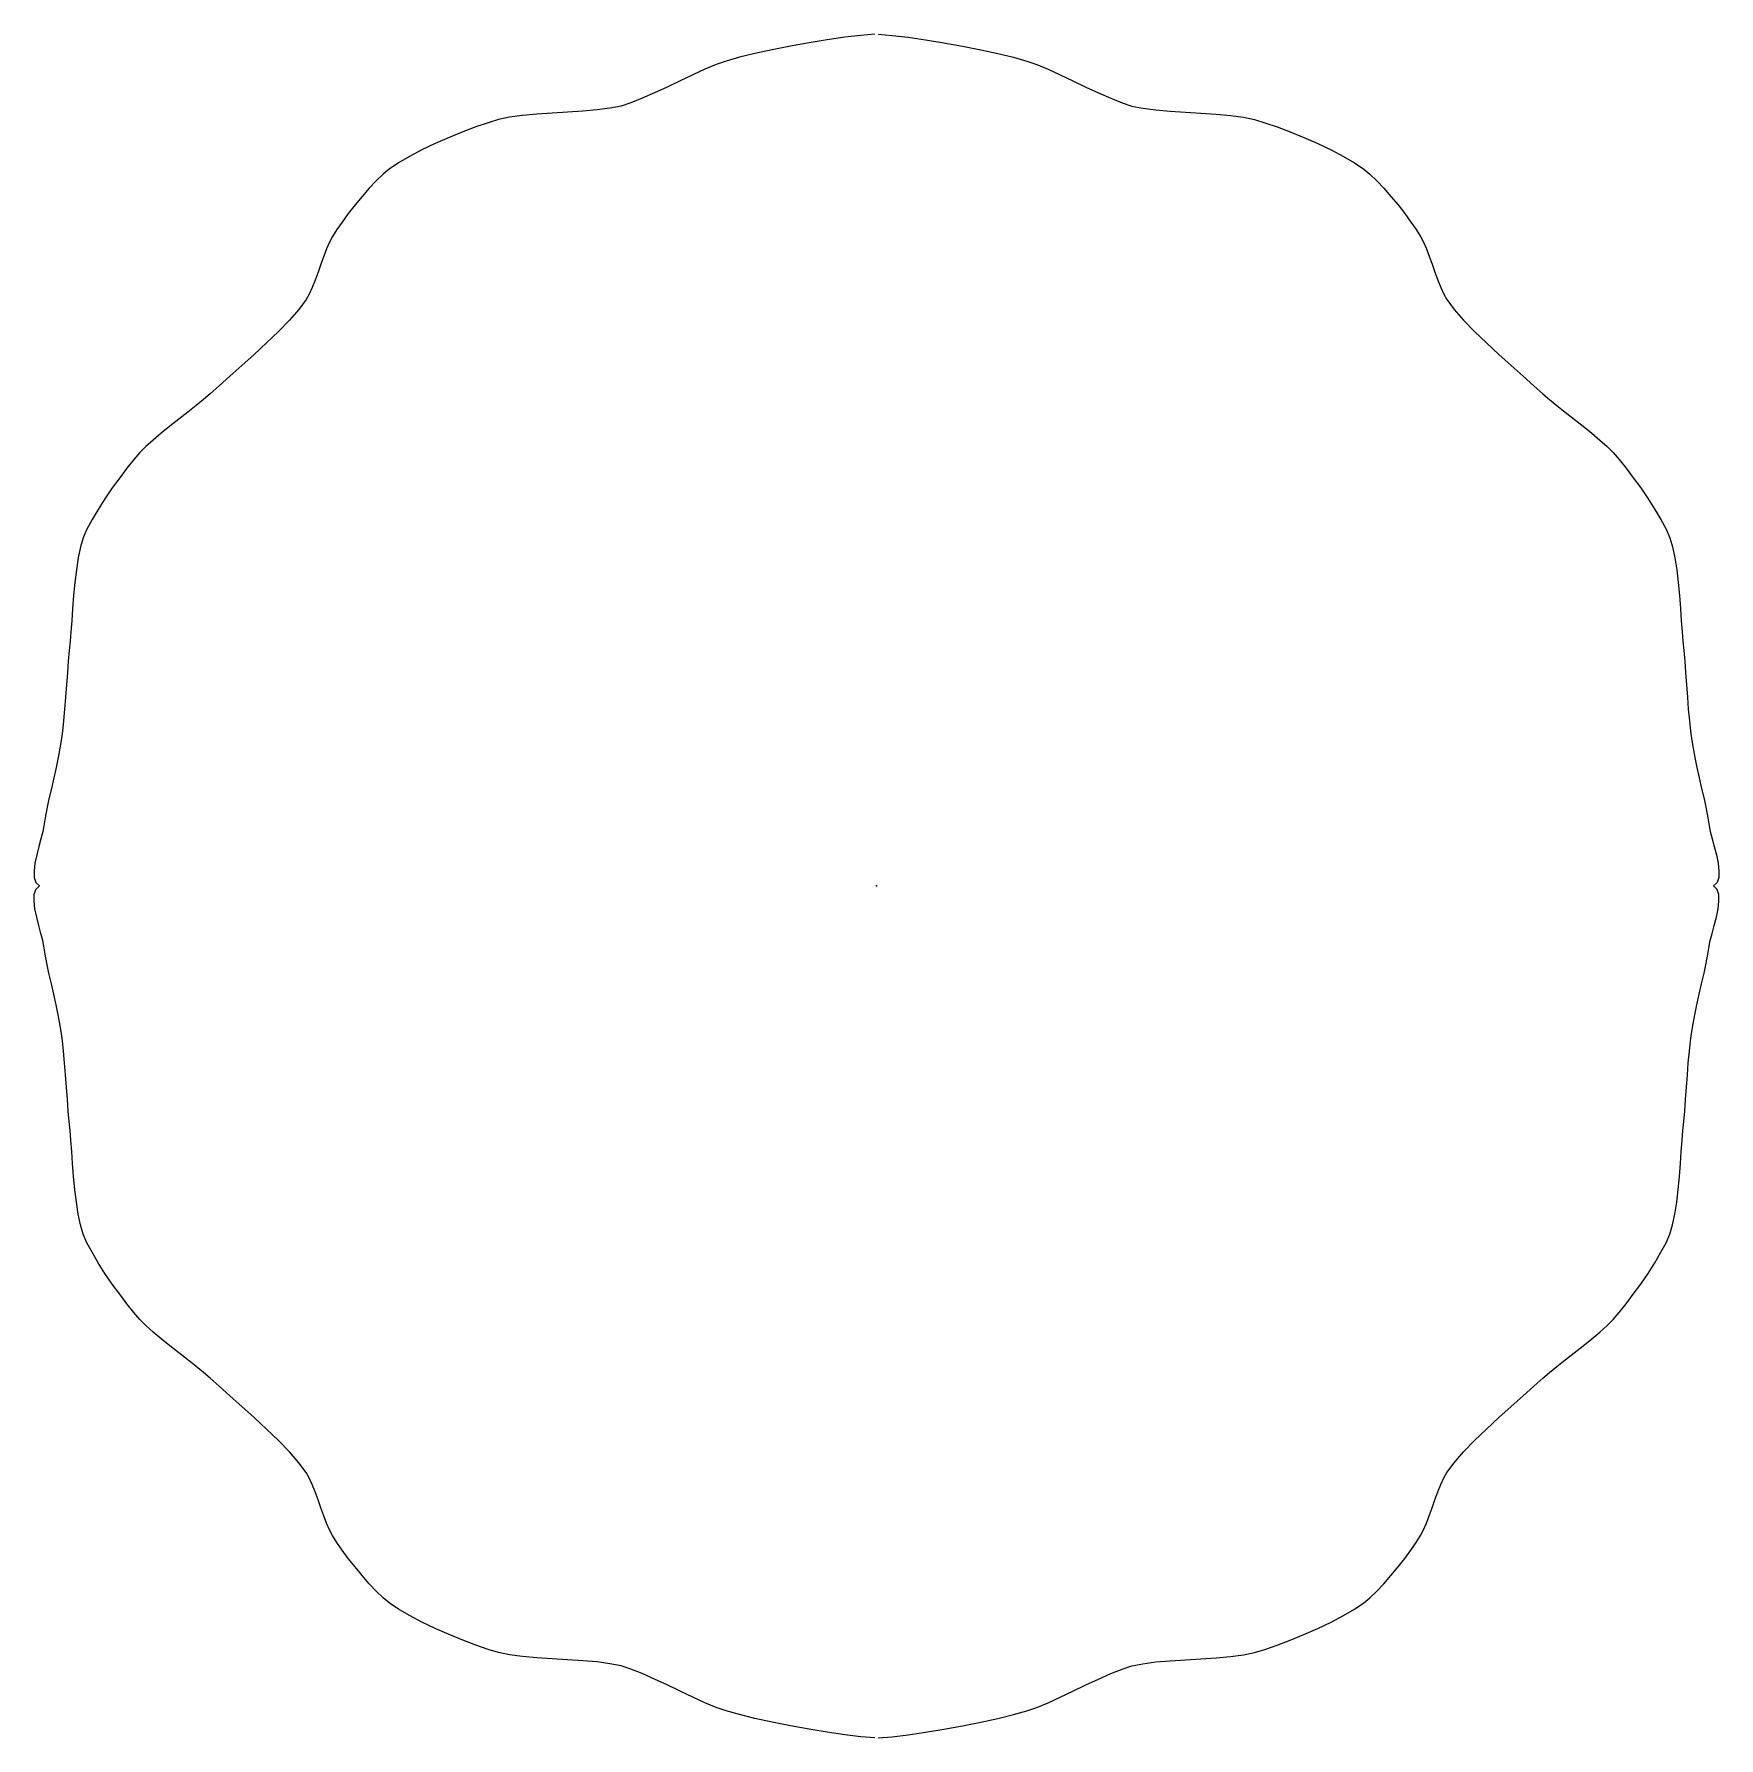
# Model space of a CAD drawing. Extents: x 340189 to 341187, y 67437 to 68447.
import ezdxf

# ---------------------------------------------------------------- set-up
doc = ezdxf.new("R2010")
doc.units = 0
doc.header["$MEASUREMENT"] = 0
doc.layers.get('0').update_dxf_attribs({"linetype": 'CONTINUOUS'})
doc.layers.add('ORIGIN', color=7, linetype='CONTINUOUS')

msp = doc.modelspace()

# ---------------------------------------------------------------- linework, layer by layer
at = {"color": 7, "linetype": 'CONTINUOUS'}
for p, q in [((340658.7, 68443.3), (340647.9, 68441.5)), ((340669.1, 68444.8), (340658.7, 68443.3)), ((340678.5, 68445.9), (340669.1, 68444.8)), ((340686.8, 68446.7), (340678.5, 68445.9)), ((340688.9, 68446.7), (340697.1, 68445.9)), ((340697.1, 68445.9), (340706.6, 68444.8)), ((340706.6, 68444.8), (340716.9, 68443.3)), ((340716.9, 68443.3), (340727.8, 68441.5)), ((340606.6, 68432.9), (340598.7, 68430.7)), ((340615.8, 68435.1), (340606.6, 68432.9)), ((340626.1, 68437.4), (340615.8, 68435.1)), ((340636.9, 68439.5), (340626.1, 68437.4)), ((340647.9, 68441.5), (340636.9, 68439.5)), ((340727.8, 68441.5), (340738.8, 68439.5)), ((340738.8, 68439.5), (340749.6, 68437.4)), ((340749.6, 68437.4), (340759.8, 68435.1)), ((340759.8, 68435.1), (340769.1, 68432.9)), ((340769.1, 68432.9), (340777, 68430.7)), ((340586.2, 68425.8), (340579, 68422.6)), ((340592.8, 68428.6), (340586.2, 68425.8)), ((340598.7, 68430.7), (340592.8, 68428.6)), ((340777, 68430.7), (340782.9, 68428.6)), ((340782.9, 68428.6), (340789.5, 68425.8)), ((340789.5, 68425.8), (340796.7, 68422.6)), ((340563.8, 68415.3), (340556.3, 68411.8)), ((340571.5, 68419), (340563.8, 68415.3)), ((340579, 68422.6), (340571.5, 68419)), ((340796.7, 68422.6), (340804.2, 68419)), ((340804.2, 68419), (340811.9, 68415.3)), ((340811.9, 68415.3), (340819.4, 68411.8)), ((340529.9, 68402.7), (340522.3, 68401.7)), ((340536.5, 68404), (340529.9, 68402.7)), ((340542.4, 68405.9), (340536.5, 68404)), ((340549.1, 68408.6), (340542.4, 68405.9)), ((340556.3, 68411.8), (340549.1, 68408.6)), ((340819.4, 68411.8), (340826.6, 68408.6)), ((340826.6, 68408.6), (340833.3, 68405.9)), ((340833.3, 68405.9), (340839.2, 68404)), ((340839.2, 68404), (340845.7, 68402.7)), ((340845.7, 68402.7), (340853.4, 68401.7)), ((340457.7, 68394.1), (340450.5, 68391.7)), ((340464, 68396), (340457.7, 68394.1)), ((340470.5, 68397.4), (340464, 68396)), ((340478.2, 68398.4), (340470.5, 68397.4)), ((340486.7, 68399.2), (340478.2, 68398.4)), ((340495.6, 68399.8), (340486.7, 68399.2)), ((340504.8, 68400.4), (340495.6, 68399.8)), ((340513.8, 68401), (340504.8, 68400.4)), ((340522.3, 68401.7), (340513.8, 68401)), ((340853.4, 68401.7), (340861.9, 68401)), ((340861.9, 68401), (340870.9, 68400.4)), ((340870.9, 68400.4), (340880, 68399.8)), ((340880, 68399.8), (340889, 68399.2)), ((340889, 68399.2), (340897.5, 68398.4)), ((340897.5, 68398.4), (340905.2, 68397.4)), ((340905.2, 68397.4), (340911.7, 68396)), ((340911.7, 68396), (340918, 68394.1)), ((340918, 68394.1), (340925.2, 68391.7)), ((340434.6, 68385.4), (340426.4, 68381.8)), ((340442.7, 68388.7), (340434.6, 68385.4)), ((340450.5, 68391.7), (340442.7, 68388.7)), ((340925.2, 68391.7), (340933, 68388.7)), ((340933, 68388.7), (340941.1, 68385.4)), ((340941.1, 68385.4), (340949.3, 68381.8)), ((340411.1, 68374.2), (340404.6, 68370.4)), ((340418.5, 68378), (340411.1, 68374.2)), ((340426.4, 68381.8), (340418.5, 68378)), ((340949.3, 68381.8), (340957.2, 68378)), ((340957.2, 68378), (340964.6, 68374.2)), ((340964.6, 68374.2), (340971.1, 68370.4)), ((340395.5, 68363.6), (340391.5, 68359.8)), ((340399.2, 68366.7), (340395.5, 68363.6)), ((340404.6, 68370.4), (340399.2, 68366.7)), ((340971.1, 68370.4), (340976.5, 68366.7)), ((340976.5, 68366.7), (340980.2, 68363.6)), ((340980.2, 68363.6), (340984.2, 68359.8)), ((340387.3, 68355.3), (340383.1, 68350.4)), ((340391.5, 68359.8), (340387.3, 68355.3)), ((340984.2, 68359.8), (340988.4, 68355.3)), ((340988.4, 68355.3), (340992.6, 68350.4)), ((340378.9, 68345.4), (340374.9, 68340.3)), ((340383.1, 68350.4), (340378.9, 68345.4)), ((340992.6, 68350.4), (340996.8, 68345.4)), ((340996.8, 68345.4), (341000.8, 68340.3)), ((340371.3, 68335.3), (340368.1, 68330.8)), ((340374.9, 68340.3), (340371.3, 68335.3)), ((341000.8, 68340.3), (341004.4, 68335.3)), ((341004.4, 68335.3), (341007.6, 68330.8)), ((340363.8, 68323.4), (340362.1, 68319.5)), ((340365.5, 68326.7), (340363.8, 68323.4)), ((340368.1, 68330.8), (340365.5, 68326.7)), ((341007.6, 68330.8), (341010.2, 68326.7)), ((341010.2, 68326.7), (341011.9, 68323.4)), ((341011.9, 68323.4), (341013.6, 68319.5)), ((340360.4, 68315.1), (340358.7, 68310.3)), ((340362.1, 68319.5), (340360.4, 68315.1)), ((341013.6, 68319.5), (341015.3, 68315.1)), ((341015.3, 68315.1), (341017, 68310.3)), ((340357, 68305.6), (340355.3, 68300.9)), ((340358.7, 68310.3), (340357, 68305.6)), ((341017, 68310.3), (341018.6, 68305.6)), ((341018.6, 68305.6), (341020.3, 68300.9)), ((340351.8, 68292.6), (340350, 68289.4)), ((340353.6, 68296.5), (340351.8, 68292.6)), ((340355.3, 68300.9), (340353.6, 68296.5)), ((341020.3, 68300.9), (341022.1, 68296.5)), ((341022.1, 68296.5), (341023.9, 68292.6)), ((341023.9, 68292.6), (341025.7, 68289.4)), ((340345.6, 68283.5), (340340, 68277.2)), ((340350, 68289.4), (340345.6, 68283.5)), ((341025.7, 68289.4), (341030.1, 68283.5)), ((341030.1, 68283.5), (341035.7, 68277.2)), ((340340, 68277.2), (340333.5, 68270.5)), ((341035.7, 68277.2), (341042.2, 68270.5)), ((340326.5, 68263.6), (340319.1, 68256.8)), ((340333.5, 68270.5), (340326.5, 68263.6)), ((341042.2, 68270.5), (341049.2, 68263.6)), ((341049.2, 68263.6), (341056.5, 68256.8)), ((340319.1, 68256.8), (340311.8, 68250.2)), ((341056.5, 68256.8), (341063.9, 68250.2)), ((340304.8, 68244), (340298.4, 68238.3)), ((340311.8, 68250.2), (340304.8, 68244)), ((341063.9, 68250.2), (341070.9, 68244)), ((341070.9, 68244), (341077.2, 68238.3)), ((340293, 68233.4), (340289.2, 68230.2)), ((340298.4, 68238.3), (340293, 68233.4)), ((341077.2, 68238.3), (341082.7, 68233.4)), ((341082.7, 68233.4), (341086.5, 68230.2)), ((340279.8, 68222.6), (340274.5, 68218.5)), ((340284.7, 68226.5), (340279.8, 68222.6)), ((340289.2, 68230.2), (340284.7, 68226.5)), ((341086.5, 68230.2), (341090.9, 68226.5)), ((341090.9, 68226.5), (341095.9, 68222.6)), ((341095.9, 68222.6), (341101.1, 68218.5)), ((340269.2, 68214.3), (340264.1, 68210.2)), ((340274.5, 68218.5), (340269.2, 68214.3)), ((341101.1, 68218.5), (341106.5, 68214.3)), ((341106.5, 68214.3), (341111.6, 68210.2)), ((340255, 68202.3), (340251.5, 68198.7)), ((340259.3, 68206.1), (340255, 68202.3)), ((340264.1, 68210.2), (340259.3, 68206.1)), ((341111.6, 68210.2), (341116.4, 68206.1)), ((341116.4, 68206.1), (341120.7, 68202.3)), ((341120.7, 68202.3), (341124.2, 68198.7)), ((340247.9, 68194.5), (340243.8, 68189.4)), ((340251.5, 68198.7), (340247.9, 68194.5)), ((341124.2, 68198.7), (341127.8, 68194.5)), ((341127.8, 68194.5), (341131.9, 68189.4)), ((340239.5, 68183.7), (340235.1, 68177.7)), ((340243.8, 68189.4), (340239.5, 68183.7)), ((341131.9, 68189.4), (341136.2, 68183.7)), ((341136.2, 68183.7), (341140.6, 68177.7)), ((340230.7, 68171.3), (340226.7, 68165)), ((340235.1, 68177.7), (340230.7, 68171.3)), ((341140.6, 68177.7), (341145, 68171.3)), ((341145, 68171.3), (341149, 68165)), ((340226.7, 68165), (340223.1, 68158.9)), ((341149, 68165), (341152.6, 68158.9)), ((340220.1, 68153.2), (340217.8, 68148.1)), ((340223.1, 68158.9), (340220.1, 68153.2)), ((341152.6, 68158.9), (341155.6, 68153.2)), ((341155.6, 68153.2), (341157.8, 68148.1)), ((340216.2, 68142.7), (340214.9, 68136.3)), ((340217.8, 68148.1), (340216.2, 68142.7)), ((341157.8, 68148.1), (341159.5, 68142.7)), ((341159.5, 68142.7), (341160.8, 68136.3)), ((340214.9, 68136.3), (340213.8, 68129.2)), ((341160.8, 68136.3), (341161.9, 68129.2)), ((340212.9, 68121.6), (340212.2, 68113.9)), ((340213.8, 68129.2), (340212.9, 68121.6)), ((341161.9, 68129.2), (341162.8, 68121.6)), ((341162.8, 68121.6), (341163.5, 68113.9)), ((340212.2, 68113.9), (340211.6, 68106.3)), ((341163.5, 68113.9), (341164.1, 68106.3)), ((340211.6, 68106.3), (340211.1, 68099)), ((341164.1, 68106.3), (341164.6, 68099)), ((340210.6, 68092.4), (340210.1, 68086.8)), ((340211.1, 68099), (340210.6, 68092.4)), ((341164.6, 68099), (341165.1, 68092.4)), ((341165.1, 68092.4), (341165.6, 68086.8)), ((340209.5, 68081.4), (340209, 68075.1)), ((340210.1, 68086.8), (340209.5, 68081.4)), ((341165.6, 68086.8), (341166.1, 68081.4)), ((341166.1, 68081.4), (341166.7, 68075.1)), ((340209, 68075.1), (340208.5, 68068.3)), ((341166.7, 68075.1), (341167.2, 68068.3)), ((340208, 68061.1), (340207.4, 68053.7)), ((340208.5, 68068.3), (340208, 68061.1)), ((341167.2, 68068.3), (341167.7, 68061.1)), ((341167.7, 68061.1), (341168.3, 68053.7)), ((340207.4, 68053.7), (340206.8, 68046.5)), ((341168.3, 68053.7), (341168.8, 68046.5)), ((340206.2, 68039.7), (340205.6, 68033.5)), ((340206.8, 68046.5), (340206.2, 68039.7)), ((341168.8, 68046.5), (341169.5, 68039.7)), ((341169.5, 68039.7), (341170.1, 68033.5)), ((340205.6, 68033.5), (340204.9, 68028.1)), ((341170.1, 68033.5), (341170.8, 68028.1)), ((340204.1, 68023.4), (340203, 68018)), ((340204.9, 68028.1), (340204.1, 68023.4)), ((341170.8, 68028.1), (341171.6, 68023.4)), ((341171.6, 68023.4), (341172.6, 68018)), ((340201.8, 68012.1), (340200.4, 68005.9)), ((340203, 68018), (340201.8, 68012.1)), ((341172.6, 68018), (341173.9, 68012.1)), ((341173.9, 68012.1), (341175.3, 68005.9)), ((340199, 67999.6), (340197.6, 67993.4)), ((340200.4, 68005.9), (340199, 67999.6)), ((341175.3, 68005.9), (341176.7, 67999.6)), ((341176.7, 67999.6), (341178.1, 67993.4)), ((340197.6, 67993.4), (340196.3, 67987.5)), ((341178.1, 67993.4), (341179.4, 67987.5)), ((340195.3, 67982.1), (340194.5, 67977.5)), ((340196.3, 67987.5), (340195.3, 67982.1)), ((341179.4, 67987.5), (341180.4, 67982.1)), ((341180.4, 67982.1), (341181.2, 67977.5)), ((340192.8, 67969.8), (340191.5, 67965.1)), ((340193.9, 67974), (340192.8, 67969.8)), ((340194.5, 67977.5), (340193.9, 67974)), ((341181.2, 67977.5), (341181.8, 67974)), ((341181.8, 67974), (341182.9, 67969.8)), ((341182.9, 67969.8), (341184.2, 67965.1)), ((340190.3, 67960.2), (340189.3, 67955.4)), ((340191.5, 67965.1), (340190.3, 67960.2)), ((341184.2, 67965.1), (341185.4, 67960.2)), ((341185.4, 67960.2), (341186.4, 67955.4)), ((340189.3, 67955.4), (340188.8, 67950.8)), ((340188.8, 67950.8), (340188.9, 67946.8)), ((341186.4, 67955.4), (341186.9, 67950.8)), ((341186.9, 67950.8), (341186.8, 67946.8)), ((340188.9, 67946.8), (340189.9, 67943.8)), ((340188.9, 67936.7), (340189.9, 67939.8)), ((340189.9, 67943.8), (340191.9, 67941.8)), ((340189.9, 67939.8), (340191.9, 67941.8)), ((341185.8, 67943.8), (341183.8, 67941.8)), ((341185.8, 67939.8), (341183.8, 67941.8)), ((341186.8, 67946.8), (341185.8, 67943.8)), ((341186.8, 67936.7), (341185.8, 67939.8)), ((340188.8, 67932.8), (340188.9, 67936.7)), ((340189.3, 67928.2), (340188.8, 67932.8)), ((340190.3, 67923.3), (340189.3, 67928.2)), ((341185.4, 67923.3), (341186.4, 67928.2)), ((341186.4, 67928.2), (341186.9, 67932.8)), ((341186.9, 67932.8), (341186.8, 67936.7)), ((340191.5, 67918.4), (340190.3, 67923.3)), ((340192.8, 67913.7), (340191.5, 67918.4)), ((341182.9, 67913.7), (341184.2, 67918.4)), ((341184.2, 67918.4), (341185.4, 67923.3)), ((340193.9, 67909.5), (340192.8, 67913.7)), ((340194.5, 67906.1), (340193.9, 67909.5)), ((341181.2, 67906.1), (341181.8, 67909.5)), ((341181.8, 67909.5), (341182.9, 67913.7)), ((340195.3, 67901.4), (340194.5, 67906.1)), ((340196.3, 67896), (340195.3, 67901.4)), ((341179.4, 67896), (341180.4, 67901.4)), ((341180.4, 67901.4), (341181.2, 67906.1)), ((340197.6, 67890.1), (340196.3, 67896)), ((340199, 67883.9), (340197.6, 67890.1)), ((341176.7, 67883.9), (341178.1, 67890.1)), ((341178.1, 67890.1), (341179.4, 67896)), ((340200.4, 67877.6), (340199, 67883.9)), ((340201.8, 67871.4), (340200.4, 67877.6)), ((341173.9, 67871.4), (341175.3, 67877.6)), ((341175.3, 67877.6), (341176.7, 67883.9)), ((340203, 67865.5), (340201.8, 67871.4)), ((341172.6, 67865.5), (341173.9, 67871.4)), ((340204.1, 67860.1), (340203, 67865.5)), ((340204.9, 67855.5), (340204.1, 67860.1)), ((341170.8, 67855.5), (341171.6, 67860.1)), ((341171.6, 67860.1), (341172.6, 67865.5)), ((340205.6, 67850.1), (340204.9, 67855.5)), ((340206.2, 67843.9), (340205.6, 67850.1)), ((341169.5, 67843.9), (341170.1, 67850.1)), ((341170.1, 67850.1), (341170.8, 67855.5)), ((340206.8, 67837), (340206.2, 67843.9)), ((341168.8, 67837), (341169.5, 67843.9)), ((340207.4, 67829.8), (340206.8, 67837)), ((340208, 67822.5), (340207.4, 67829.8)), ((341167.7, 67822.5), (341168.3, 67829.8)), ((341168.3, 67829.8), (341168.8, 67837)), ((340208.5, 67815.3), (340208, 67822.5)), ((341167.2, 67815.3), (341167.7, 67822.5)), ((340209, 67808.4), (340208.5, 67815.3)), ((340209.5, 67802.2), (340209, 67808.4)), ((341166.1, 67802.2), (341166.7, 67808.4)), ((341166.7, 67808.4), (341167.2, 67815.3)), ((340210.1, 67796.8), (340209.5, 67802.2)), ((340210.6, 67791.1), (340210.1, 67796.8)), ((341165.1, 67791.1), (341165.6, 67796.8)), ((341165.6, 67796.8), (341166.1, 67802.2)), ((340211.1, 67784.5), (340210.6, 67791.1)), ((341164.6, 67784.5), (341165.1, 67791.1)), ((340211.6, 67777.3), (340211.1, 67784.5)), ((340212.2, 67769.7), (340211.6, 67777.3)), ((341163.5, 67769.7), (341164.1, 67777.3)), ((341164.1, 67777.3), (341164.6, 67784.5)), ((340212.9, 67762), (340212.2, 67769.7)), ((341162.8, 67762), (341163.5, 67769.7)), ((340213.8, 67754.4), (340212.9, 67762)), ((341161.9, 67754.4), (341162.8, 67762)), ((340214.9, 67747.3), (340213.8, 67754.4)), ((340216.2, 67740.9), (340214.9, 67747.3)), ((341159.5, 67740.9), (341160.8, 67747.3)), ((341160.8, 67747.3), (341161.9, 67754.4)), ((340217.8, 67735.5), (340216.2, 67740.9)), ((341157.8, 67735.5), (341159.5, 67740.9)), ((340220.1, 67730.4), (340217.8, 67735.5)), ((340223.1, 67724.7), (340220.1, 67730.4)), ((341152.6, 67724.7), (341155.6, 67730.4)), ((341155.6, 67730.4), (341157.8, 67735.5)), ((340226.7, 67718.5), (340223.1, 67724.7)), ((340230.7, 67712.2), (340226.7, 67718.5)), ((341145, 67712.2), (341149, 67718.5)), ((341149, 67718.5), (341152.6, 67724.7)), ((340235.1, 67705.9), (340230.7, 67712.2)), ((340239.5, 67699.8), (340235.1, 67705.9)), ((341136.2, 67699.8), (341140.6, 67705.9)), ((341140.6, 67705.9), (341145, 67712.2)), ((340243.8, 67694.2), (340239.5, 67699.8)), ((341131.9, 67694.2), (341136.2, 67699.8)), ((340247.9, 67689.1), (340243.8, 67694.2)), ((340251.5, 67684.8), (340247.9, 67689.1)), ((341124.2, 67684.8), (341127.8, 67689.1)), ((341127.8, 67689.1), (341131.9, 67694.2)), ((340255, 67681.3), (340251.5, 67684.8)), ((340259.3, 67677.4), (340255, 67681.3)), ((340264.1, 67673.4), (340259.3, 67677.4)), ((341111.6, 67673.4), (341116.4, 67677.4)), ((341116.4, 67677.4), (341120.7, 67681.3)), ((341120.7, 67681.3), (341124.2, 67684.8)), ((340269.2, 67669.2), (340264.1, 67673.4)), ((340274.5, 67665.1), (340269.2, 67669.2)), ((341101.1, 67665.1), (341106.5, 67669.2)), ((341106.5, 67669.2), (341111.6, 67673.4)), ((340279.8, 67661), (340274.5, 67665.1)), ((340284.7, 67657.1), (340279.8, 67661)), ((340289.2, 67653.4), (340284.7, 67657.1)), ((341086.5, 67653.4), (341090.9, 67657.1)), ((341090.9, 67657.1), (341095.9, 67661)), ((341095.9, 67661), (341101.1, 67665.1)), ((340293, 67650.2), (340289.2, 67653.4)), ((340298.4, 67645.3), (340293, 67650.2)), ((340304.8, 67639.6), (340298.4, 67645.3)), ((341070.9, 67639.6), (341077.2, 67645.3)), ((341077.2, 67645.3), (341082.7, 67650.2)), ((341082.7, 67650.2), (341086.5, 67653.4)), ((340311.8, 67633.4), (340304.8, 67639.6)), ((341063.9, 67633.4), (341070.9, 67639.6)), ((340319.1, 67626.8), (340311.8, 67633.4)), ((340326.5, 67619.9), (340319.1, 67626.8)), ((341049.2, 67619.9), (341056.5, 67626.8)), ((341056.5, 67626.8), (341063.9, 67633.4)), ((340333.5, 67613.1), (340326.5, 67619.9)), ((341042.2, 67613.1), (341049.2, 67619.9)), ((340340, 67606.4), (340333.5, 67613.1)), ((340345.6, 67600), (340340, 67606.4)), ((341030.1, 67600), (341035.7, 67606.4)), ((341035.7, 67606.4), (341042.2, 67613.1)), ((340350, 67594.2), (340345.6, 67600)), ((341025.7, 67594.2), (341030.1, 67600)), ((340351.8, 67591), (340350, 67594.2)), ((340353.6, 67587.1), (340351.8, 67591)), ((340355.3, 67582.7), (340353.6, 67587.1)), ((341020.3, 67582.7), (341022.1, 67587.1)), ((341022.1, 67587.1), (341023.9, 67591)), ((341023.9, 67591), (341025.7, 67594.2)), ((340357, 67578), (340355.3, 67582.7)), ((340358.7, 67573.2), (340357, 67578)), ((341017, 67573.2), (341018.6, 67578)), ((341018.6, 67578), (341020.3, 67582.7)), ((340360.4, 67568.5), (340358.7, 67573.2)), ((340362.1, 67564.1), (340360.4, 67568.5)), ((341013.6, 67564.1), (341015.3, 67568.5)), ((341015.3, 67568.5), (341017, 67573.2)), ((340363.8, 67560.2), (340362.1, 67564.1)), ((340365.5, 67556.9), (340363.8, 67560.2)), ((340368.1, 67552.8), (340365.5, 67556.9)), ((341007.6, 67552.8), (341010.2, 67556.9)), ((341010.2, 67556.9), (341011.9, 67560.2)), ((341011.9, 67560.2), (341013.6, 67564.1)), ((340371.3, 67548.2), (340368.1, 67552.8)), ((340374.9, 67543.3), (340371.3, 67548.2)), ((341000.8, 67543.3), (341004.4, 67548.2)), ((341004.4, 67548.2), (341007.6, 67552.8)), ((340378.9, 67538.2), (340374.9, 67543.3)), ((340383.1, 67533.1), (340378.9, 67538.2)), ((340992.6, 67533.1), (340996.8, 67538.2)), ((340996.8, 67538.2), (341000.8, 67543.3)), ((340387.3, 67528.3), (340383.1, 67533.1)), ((340391.5, 67523.8), (340387.3, 67528.3)), ((340984.2, 67523.8), (340988.4, 67528.3)), ((340988.4, 67528.3), (340992.6, 67533.1)), ((340395.5, 67520), (340391.5, 67523.8)), ((340399.2, 67516.9), (340395.5, 67520)), ((340404.6, 67513.2), (340399.2, 67516.9)), ((340971.1, 67513.2), (340976.5, 67516.9)), ((340976.5, 67516.9), (340980.2, 67520)), ((340980.2, 67520), (340984.2, 67523.8)), ((340411.1, 67509.4), (340404.6, 67513.2)), ((340418.5, 67505.6), (340411.1, 67509.4)), ((340426.4, 67501.8), (340418.5, 67505.6)), ((340949.3, 67501.8), (340957.2, 67505.6)), ((340957.2, 67505.6), (340964.6, 67509.4)), ((340964.6, 67509.4), (340971.1, 67513.2)), ((340434.6, 67498.2), (340426.4, 67501.8)), ((340442.7, 67494.9), (340434.6, 67498.2)), ((340450.5, 67491.9), (340442.7, 67494.9)), ((340925.2, 67491.9), (340933, 67494.9)), ((340933, 67494.9), (340941.1, 67498.2)), ((340941.1, 67498.2), (340949.3, 67501.8)), ((340457.7, 67489.4), (340450.5, 67491.9)), ((340464, 67487.6), (340457.7, 67489.4)), ((340470.5, 67486.2), (340464, 67487.6)), ((340478.2, 67485.1), (340470.5, 67486.2)), ((340486.7, 67484.4), (340478.2, 67485.1)), ((340495.6, 67483.8), (340486.7, 67484.4)), ((340504.8, 67483.2), (340495.6, 67483.8)), ((340870.9, 67483.2), (340880, 67483.8)), ((340880, 67483.8), (340889, 67484.4)), ((340889, 67484.4), (340897.5, 67485.1)), ((340897.5, 67485.1), (340905.2, 67486.2)), ((340905.2, 67486.2), (340911.7, 67487.6)), ((340911.7, 67487.6), (340918, 67489.4)), ((340918, 67489.4), (340925.2, 67491.9)), ((340513.8, 67482.6), (340504.8, 67483.2)), ((340522.3, 67481.9), (340513.8, 67482.6)), ((340529.9, 67480.9), (340522.3, 67481.9)), ((340536.5, 67479.6), (340529.9, 67480.9)), ((340542.4, 67477.7), (340536.5, 67479.6)), ((340549.1, 67475), (340542.4, 67477.7)), ((340556.3, 67471.8), (340549.1, 67475)), ((340819.4, 67471.8), (340826.6, 67475)), ((340826.6, 67475), (340833.3, 67477.7)), ((340833.3, 67477.7), (340839.2, 67479.6)), ((340839.2, 67479.6), (340845.7, 67480.9)), ((340845.7, 67480.9), (340853.4, 67481.9)), ((340853.4, 67481.9), (340861.9, 67482.6)), ((340861.9, 67482.6), (340870.9, 67483.2)), ((340563.8, 67468.3), (340556.3, 67471.8)), ((340571.5, 67464.6), (340563.8, 67468.3)), ((340579, 67461), (340571.5, 67464.6)), ((340796.7, 67461), (340804.2, 67464.6)), ((340804.2, 67464.6), (340811.9, 67468.3)), ((340811.9, 67468.3), (340819.4, 67471.8)), ((340586.2, 67457.7), (340579, 67461)), ((340592.8, 67455), (340586.2, 67457.7)), ((340598.7, 67452.9), (340592.8, 67455)), ((340777, 67452.9), (340782.9, 67455)), ((340782.9, 67455), (340789.5, 67457.7)), ((340789.5, 67457.7), (340796.7, 67461)), ((340606.6, 67450.7), (340598.7, 67452.9)), ((340615.8, 67448.4), (340606.6, 67450.7)), ((340626.1, 67446.2), (340615.8, 67448.4)), ((340636.9, 67444.1), (340626.1, 67446.2)), ((340647.9, 67442.1), (340636.9, 67444.1)), ((340727.8, 67442.1), (340738.8, 67444.1)), ((340738.8, 67444.1), (340749.6, 67446.2)), ((340749.6, 67446.2), (340759.8, 67448.4)), ((340759.8, 67448.4), (340769.1, 67450.7)), ((340769.1, 67450.7), (340777, 67452.9)), ((340658.7, 67440.3), (340647.9, 67442.1)), ((340669.1, 67438.8), (340658.7, 67440.3)), ((340678.5, 67437.6), (340669.1, 67438.8)), ((340686.8, 67436.9), (340678.5, 67437.6)), ((340688.9, 67436.9), (340697.1, 67437.6)), ((340697.1, 67437.6), (340706.6, 67438.8)), ((340706.6, 67438.8), (340716.9, 67440.3)), ((340716.9, 67440.3), (340727.8, 67442.1))]:
    msp.add_line(p, q, dxfattribs=at)
at = {"layer": 'ORIGIN', "color": 170, "linetype": 'CONTINUOUS'}
msp.add_point((340687.8, 67941.8), dxfattribs=at)
msp.add_point((340687.8, 67941.8), dxfattribs=at)
msp.add_point((340687.8, 67941.8), dxfattribs=at)
msp.add_point((340687.8, 67941.8), dxfattribs=at)
msp.add_point((340687.8, 67941.8), dxfattribs=at)
msp.add_point((340687.8, 67941.8), dxfattribs=at)
msp.add_point((340687.8, 67941.8), dxfattribs=at)
msp.add_point((340687.8, 67941.8), dxfattribs=at)
msp.add_point((340687.8, 67941.8), dxfattribs=at)
msp.add_point((340687.8, 67941.8), dxfattribs=at)
msp.add_point((340687.8, 67941.8), dxfattribs=at)
msp.add_point((340687.8, 67941.8), dxfattribs=at)
msp.add_point((340687.8, 67941.8), dxfattribs=at)
msp.add_point((340687.8, 67941.8), dxfattribs=at)
msp.add_point((340687.8, 67941.8), dxfattribs=at)
msp.add_point((340687.8, 67941.8), dxfattribs=at)

doc.saveas('drawing.dxf')
